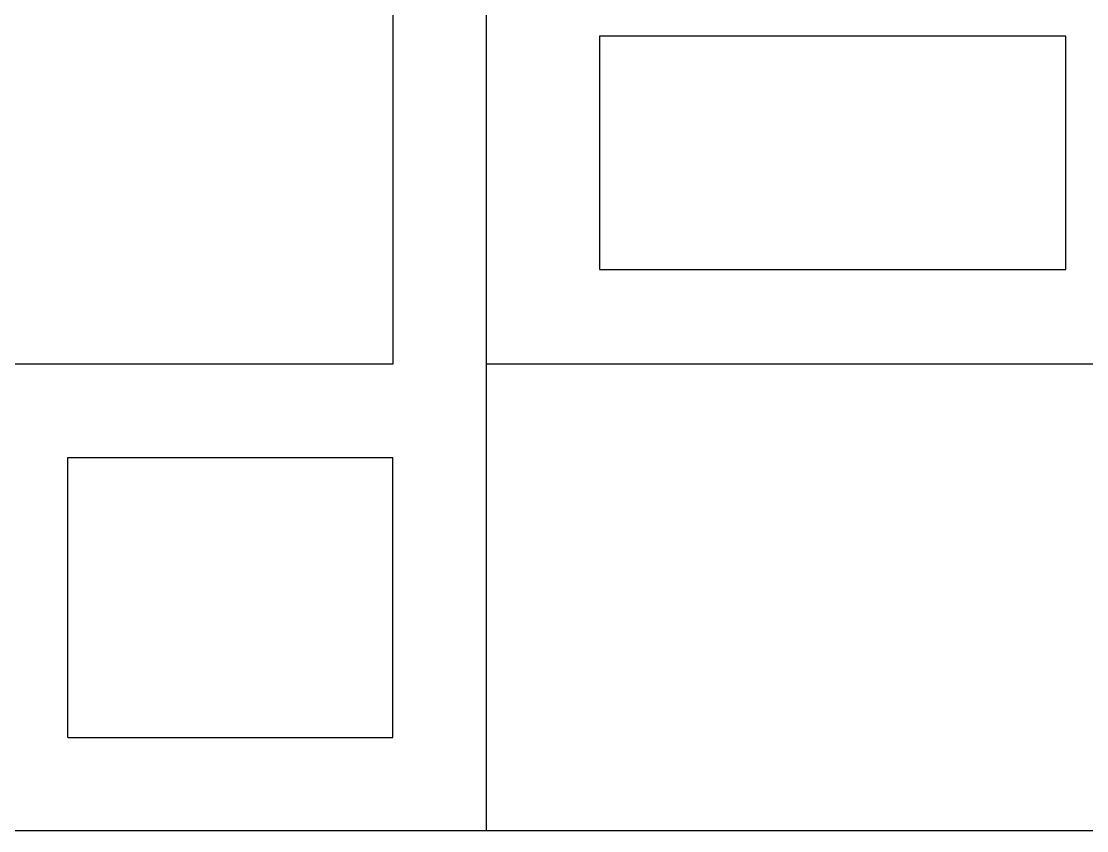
# Model space of a CAD drawing. Extents: x -19 to 297, y 0 to 420.
# Drawn here: x 97.92 to 103.64, y 234.27 to 238.61 of the extents above; entities that cross this region are included whole.
import ezdxf

# ---------------------------------------------------------------- set-up
doc = ezdxf.new("R2010")
doc.units = 0
doc.header["$MEASUREMENT"] = 0
doc.linetypes.add('K5LT_BASIC', pattern=[0])
doc.layers.add('Системный слой', color=7, linetype='Continuous')

# ---------------------------------------------------------------- blocks, each defined once
blk = doc.blocks.new('*U')
at = {"layer": 'Системный слой', "color": 5, "linetype": 'K5LT_BASIC'}
for p, q in [((103.5259, 238.5273), (101.0259, 238.5273)), ((101.0259, 238.5273), (101.0259, 237.2773)), ((103.5259, 237.2773), (103.5259, 238.5273)), ((101.0259, 237.2773), (103.5259, 237.2773))]:
    blk.add_line(p, q, dxfattribs=at)

msp = doc.modelspace()

# ---------------------------------------------------------------- linework, layer by layer
at = {"layer": 'Системный слой', "color": 5, "linetype": 'K5LT_BASIC'}
for p, q in [((99.9163, 248.2688), (99.9163, 236.7688)), ((100.4167, 248.2688), (100.4167, 236.7688)), ((99.9163, 242.3282), (99.9163, 236.7688)), ((99.9163, 236.7688), (84.9447, 236.7688)), ((107.9163, 236.7688), (100.4167, 236.7688)), ((100.4167, 236.7688), (100.4167, 234.2688)), ((98.1737, 234.7688), (98.1737, 236.2688)), ((98.1737, 236.2688), (99.9163, 236.2688)), ((99.9163, 234.7688), (99.9163, 236.2688)), ((98.1737, 234.7688), (99.9163, 234.7688)), ((113.2527, 234.2688), (97.6737, 234.2688))]:
    msp.add_line(p, q, dxfattribs=at)

# ---------------------------------------------------------------- block references
at = {"layer": 'Системный слой'}
msp.add_blockref('*U', (0, 0), dxfattribs=at)
msp.add_blockref('*U', (0, 0), dxfattribs=at)
msp.add_blockref('*U', (0, 0), dxfattribs=at)
msp.add_blockref('*U', (0, 0), dxfattribs=at)
msp.add_blockref('*U', (0, 0), dxfattribs=at)
msp.add_blockref('*U', (0, 0), dxfattribs=at)
msp.add_blockref('*U', (0, 0), dxfattribs=at)
msp.add_blockref('*U', (0, 0), dxfattribs=at)
msp.add_blockref('*U', (0, 0), dxfattribs=at)
msp.add_blockref('*U', (0, 0), dxfattribs=at)
msp.add_blockref('*U', (0, 0), dxfattribs=at)
msp.add_blockref('*U', (0, 0), dxfattribs=at)
msp.add_blockref('*U', (0, 0), dxfattribs=at)
msp.add_blockref('*U', (0, 0), dxfattribs=at)
msp.add_blockref('*U', (0, 0), dxfattribs=at)
msp.add_blockref('*U', (0, 0), dxfattribs=at)
msp.add_blockref('*U', (0, 0), dxfattribs=at)
msp.add_blockref('*U', (0, 0), dxfattribs=at)
msp.add_blockref('*U', (0, 0), dxfattribs=at)
msp.add_blockref('*U', (0, 0), dxfattribs=at)
msp.add_blockref('*U', (0, 0), dxfattribs=at)
msp.add_blockref('*U', (0, 0), dxfattribs=at)
msp.add_blockref('*U', (0, 0), dxfattribs=at)
msp.add_blockref('*U', (0, 0), dxfattribs=at)
msp.add_blockref('*U', (0, 0), dxfattribs=at)
msp.add_blockref('*U', (0, 0), dxfattribs=at)
msp.add_blockref('*U', (0, 0), dxfattribs=at)
msp.add_blockref('*U', (0, 0), dxfattribs=at)
msp.add_blockref('*U', (0, 0), dxfattribs=at)
msp.add_blockref('*U', (0, 0), dxfattribs=at)
msp.add_blockref('*U', (0, 0), dxfattribs=at)
msp.add_blockref('*U', (0, 0), dxfattribs=at)
msp.add_blockref('*U', (0, 0), dxfattribs=at)
msp.add_blockref('*U', (0, 0), dxfattribs=at)
msp.add_blockref('*U', (0, 0), dxfattribs=at)
msp.add_blockref('*U', (0, 0), dxfattribs=at)
msp.add_blockref('*U', (0, 0), dxfattribs=at)
msp.add_blockref('*U', (0, 0), dxfattribs=at)
msp.add_blockref('*U', (0, 0), dxfattribs=at)
msp.add_blockref('*U', (0, 0), dxfattribs=at)
msp.add_blockref('*U', (0, 0), dxfattribs=at)
msp.add_blockref('*U', (0, 0), dxfattribs=at)
msp.add_blockref('*U', (0, 0), dxfattribs=at)
msp.add_blockref('*U', (0, 0), dxfattribs=at)
msp.add_blockref('*U', (0, 0), dxfattribs=at)
msp.add_blockref('*U', (0, 0), dxfattribs=at)
msp.add_blockref('*U', (0, 0), dxfattribs=at)
msp.add_blockref('*U', (0, 0), dxfattribs=at)
msp.add_blockref('*U', (0, 0), dxfattribs=at)
msp.add_blockref('*U', (0, 0), dxfattribs=at)
msp.add_blockref('*U', (0, 0), dxfattribs=at)
msp.add_blockref('*U', (0, 0), dxfattribs=at)
msp.add_blockref('*U', (0, 0), dxfattribs=at)
msp.add_blockref('*U', (0, 0), dxfattribs=at)
msp.add_blockref('*U', (0, 0), dxfattribs=at)
msp.add_blockref('*U', (0, 0), dxfattribs=at)
msp.add_blockref('*U', (0, 0), dxfattribs=at)
msp.add_blockref('*U', (0, 0), dxfattribs=at)
msp.add_blockref('*U', (0, 0), dxfattribs=at)
msp.add_blockref('*U', (0, 0), dxfattribs=at)
msp.add_blockref('*U', (0, 0), dxfattribs=at)
msp.add_blockref('*U', (0, 0), dxfattribs=at)
msp.add_blockref('*U', (0, 0), dxfattribs=at)
msp.add_blockref('*U', (0, 0), dxfattribs=at)
msp.add_blockref('*U', (0, 0), dxfattribs=at)
msp.add_blockref('*U', (0, 0), dxfattribs=at)
msp.add_blockref('*U', (0, 0), dxfattribs=at)
msp.add_blockref('*U', (0, 0), dxfattribs=at)
msp.add_blockref('*U', (0, 0), dxfattribs=at)
msp.add_blockref('*U', (0, 0), dxfattribs=at)
msp.add_blockref('*U', (0, 0), dxfattribs=at)
msp.add_blockref('*U', (0, 0), dxfattribs=at)
msp.add_blockref('*U', (0, 0), dxfattribs=at)
msp.add_blockref('*U', (0, 0), dxfattribs=at)
msp.add_blockref('*U', (0, 0), dxfattribs=at)
msp.add_blockref('*U', (0, 0), dxfattribs=at)
msp.add_blockref('*U', (0, 0), dxfattribs=at)
msp.add_blockref('*U', (0, 0), dxfattribs=at)
msp.add_blockref('*U', (0, 0), dxfattribs=at)
msp.add_blockref('*U', (0, 0), dxfattribs=at)
msp.add_blockref('*U', (0, 0), dxfattribs=at)
msp.add_blockref('*U', (0, 0), dxfattribs=at)
msp.add_blockref('*U', (0, 0), dxfattribs=at)
msp.add_blockref('*U', (0, 0), dxfattribs=at)
msp.add_blockref('*U', (0, 0), dxfattribs=at)
msp.add_blockref('*U', (0, 0), dxfattribs=at)
msp.add_blockref('*U', (0, 0), dxfattribs=at)
msp.add_blockref('*U', (0, 0), dxfattribs=at)
msp.add_blockref('*U', (0, 0), dxfattribs=at)
msp.add_blockref('*U', (0, 0), dxfattribs=at)
msp.add_blockref('*U', (0, 0), dxfattribs=at)
msp.add_blockref('*U', (0, 0), dxfattribs=at)
msp.add_blockref('*U', (0, 0), dxfattribs=at)
msp.add_blockref('*U', (0, 0), dxfattribs=at)
msp.add_blockref('*U', (0, 0), dxfattribs=at)
msp.add_blockref('*U', (0, 0), dxfattribs=at)
msp.add_blockref('*U', (0, 0), dxfattribs=at)
msp.add_blockref('*U', (0, 0), dxfattribs=at)
msp.add_blockref('*U', (0, 0), dxfattribs=at)
msp.add_blockref('*U', (0, 0), dxfattribs=at)
msp.add_blockref('*U', (0, 0), dxfattribs=at)
msp.add_blockref('*U', (0, 0), dxfattribs=at)
msp.add_blockref('*U', (0, 0), dxfattribs=at)
msp.add_blockref('*U', (0, 0), dxfattribs=at)
msp.add_blockref('*U', (0, 0), dxfattribs=at)
msp.add_blockref('*U', (0, 0), dxfattribs=at)
msp.add_blockref('*U', (0, 0), dxfattribs=at)
msp.add_blockref('*U', (0, 0), dxfattribs=at)
msp.add_blockref('*U', (0, 0), dxfattribs=at)
msp.add_blockref('*U', (0, 0), dxfattribs=at)
msp.add_blockref('*U', (0, 0), dxfattribs=at)
msp.add_blockref('*U', (0, 0), dxfattribs=at)
msp.add_blockref('*U', (0, 0), dxfattribs=at)
msp.add_blockref('*U', (0, 0), dxfattribs=at)
msp.add_blockref('*U', (0, 0), dxfattribs=at)
msp.add_blockref('*U', (0, 0), dxfattribs=at)
msp.add_blockref('*U', (0, 0), dxfattribs=at)
msp.add_blockref('*U', (0, 0), dxfattribs=at)
msp.add_blockref('*U', (0, 0), dxfattribs=at)
msp.add_blockref('*U', (0, 0), dxfattribs=at)
msp.add_blockref('*U', (0, 0), dxfattribs=at)
msp.add_blockref('*U', (0, 0), dxfattribs=at)
msp.add_blockref('*U', (0, 0), dxfattribs=at)
msp.add_blockref('*U', (0, 0), dxfattribs=at)
msp.add_blockref('*U', (0, 0), dxfattribs=at)
msp.add_blockref('*U', (0, 0), dxfattribs=at)
msp.add_blockref('*U', (0, 0), dxfattribs=at)
msp.add_blockref('*U', (0, 0), dxfattribs=at)
msp.add_blockref('*U', (0, 0), dxfattribs=at)
msp.add_blockref('*U', (0, 0), dxfattribs=at)
msp.add_blockref('*U', (0, 0), dxfattribs=at)
msp.add_blockref('*U', (0, 0), dxfattribs=at)
msp.add_blockref('*U', (0, 0), dxfattribs=at)
msp.add_blockref('*U', (0, 0), dxfattribs=at)
msp.add_blockref('*U', (0, 0), dxfattribs=at)
msp.add_blockref('*U', (0, 0), dxfattribs=at)
msp.add_blockref('*U', (0, 0), dxfattribs=at)
msp.add_blockref('*U', (0, 0), dxfattribs=at)
msp.add_blockref('*U', (0, 0), dxfattribs=at)
msp.add_blockref('*U', (0, 0), dxfattribs=at)
msp.add_blockref('*U', (0, 0), dxfattribs=at)
msp.add_blockref('*U', (0, 0), dxfattribs=at)
msp.add_blockref('*U', (0, 0), dxfattribs=at)
msp.add_blockref('*U', (0, 0), dxfattribs=at)
msp.add_blockref('*U', (0, 0), dxfattribs=at)
msp.add_blockref('*U', (0, 0), dxfattribs=at)
msp.add_blockref('*U', (0, 0), dxfattribs=at)
msp.add_blockref('*U', (0, 0), dxfattribs=at)
msp.add_blockref('*U', (0, 0), dxfattribs=at)
msp.add_blockref('*U', (0, 0), dxfattribs=at)
msp.add_blockref('*U', (0, 0), dxfattribs=at)
msp.add_blockref('*U', (0, 0), dxfattribs=at)
msp.add_blockref('*U', (0, 0), dxfattribs=at)
msp.add_blockref('*U', (0, 0), dxfattribs=at)
msp.add_blockref('*U', (0, 0), dxfattribs=at)
msp.add_blockref('*U', (0, 0), dxfattribs=at)
msp.add_blockref('*U', (0, 0), dxfattribs=at)
msp.add_blockref('*U', (0, 0), dxfattribs=at)
msp.add_blockref('*U', (0, 0), dxfattribs=at)
msp.add_blockref('*U', (0, 0), dxfattribs=at)
msp.add_blockref('*U', (0, 0), dxfattribs=at)
msp.add_blockref('*U', (0, 0), dxfattribs=at)
msp.add_blockref('*U', (0, 0), dxfattribs=at)
msp.add_blockref('*U', (0, 0), dxfattribs=at)
msp.add_blockref('*U', (0, 0), dxfattribs=at)
msp.add_blockref('*U', (0, 0), dxfattribs=at)
msp.add_blockref('*U', (0, 0), dxfattribs=at)
msp.add_blockref('*U', (0, 0), dxfattribs=at)
msp.add_blockref('*U', (0, 0), dxfattribs=at)
msp.add_blockref('*U', (0, 0), dxfattribs=at)
msp.add_blockref('*U', (0, 0), dxfattribs=at)
msp.add_blockref('*U', (0, 0), dxfattribs=at)
msp.add_blockref('*U', (0, 0), dxfattribs=at)
msp.add_blockref('*U', (0, 0), dxfattribs=at)
msp.add_blockref('*U', (0, 0), dxfattribs=at)
msp.add_blockref('*U', (0, 0), dxfattribs=at)
msp.add_blockref('*U', (0, 0), dxfattribs=at)
msp.add_blockref('*U', (0, 0), dxfattribs=at)
msp.add_blockref('*U', (0, 0), dxfattribs=at)
msp.add_blockref('*U', (0, 0), dxfattribs=at)
msp.add_blockref('*U', (0, 0), dxfattribs=at)
msp.add_blockref('*U', (0, 0), dxfattribs=at)
msp.add_blockref('*U', (0, 0), dxfattribs=at)
msp.add_blockref('*U', (0, 0), dxfattribs=at)
msp.add_blockref('*U', (0, 0), dxfattribs=at)
msp.add_blockref('*U', (0, 0), dxfattribs=at)
msp.add_blockref('*U', (0, 0), dxfattribs=at)
msp.add_blockref('*U', (0, 0), dxfattribs=at)
msp.add_blockref('*U', (0, 0), dxfattribs=at)
msp.add_blockref('*U', (0, 0), dxfattribs=at)
msp.add_blockref('*U', (0, 0), dxfattribs=at)
msp.add_blockref('*U', (0, 0), dxfattribs=at)
msp.add_blockref('*U', (0, 0), dxfattribs=at)
msp.add_blockref('*U', (0, 0), dxfattribs=at)
msp.add_blockref('*U', (0, 0), dxfattribs=at)
msp.add_blockref('*U', (0, 0), dxfattribs=at)
msp.add_blockref('*U', (0, 0), dxfattribs=at)
msp.add_blockref('*U', (0, 0), dxfattribs=at)
msp.add_blockref('*U', (0, 0), dxfattribs=at)
msp.add_blockref('*U', (0, 0), dxfattribs=at)
msp.add_blockref('*U', (0, 0), dxfattribs=at)
msp.add_blockref('*U', (0, 0), dxfattribs=at)
msp.add_blockref('*U', (0, 0), dxfattribs=at)
msp.add_blockref('*U', (0, 0), dxfattribs=at)
msp.add_blockref('*U', (0, 0), dxfattribs=at)
msp.add_blockref('*U', (0, 0), dxfattribs=at)
msp.add_blockref('*U', (0, 0), dxfattribs=at)
msp.add_blockref('*U', (0, 0), dxfattribs=at)
msp.add_blockref('*U', (0, 0), dxfattribs=at)
msp.add_blockref('*U', (0, 0), dxfattribs=at)
msp.add_blockref('*U', (0, 0), dxfattribs=at)
msp.add_blockref('*U', (0, 0), dxfattribs=at)
msp.add_blockref('*U', (0, 0), dxfattribs=at)
msp.add_blockref('*U', (0, 0), dxfattribs=at)
msp.add_blockref('*U', (0, 0), dxfattribs=at)
msp.add_blockref('*U', (0, 0), dxfattribs=at)
msp.add_blockref('*U', (0, 0), dxfattribs=at)
msp.add_blockref('*U', (0, 0), dxfattribs=at)
msp.add_blockref('*U', (0, 0), dxfattribs=at)
msp.add_blockref('*U', (0, 0), dxfattribs=at)
msp.add_blockref('*U', (0, 0), dxfattribs=at)
msp.add_blockref('*U', (0, 0), dxfattribs=at)
msp.add_blockref('*U', (0, 0), dxfattribs=at)
msp.add_blockref('*U', (0, 0), dxfattribs=at)
msp.add_blockref('*U', (0, 0), dxfattribs=at)
msp.add_blockref('*U', (0, 0), dxfattribs=at)
msp.add_blockref('*U', (0, 0), dxfattribs=at)
msp.add_blockref('*U', (0, 0), dxfattribs=at)
msp.add_blockref('*U', (0, 0), dxfattribs=at)
msp.add_blockref('*U', (0, 0), dxfattribs=at)
msp.add_blockref('*U', (0, 0), dxfattribs=at)
msp.add_blockref('*U', (0, 0), dxfattribs=at)
msp.add_blockref('*U', (0, 0), dxfattribs=at)
msp.add_blockref('*U', (0, 0), dxfattribs=at)
msp.add_blockref('*U', (0, 0), dxfattribs=at)
msp.add_blockref('*U', (0, 0), dxfattribs=at)
msp.add_blockref('*U', (0, 0), dxfattribs=at)
msp.add_blockref('*U', (0, 0), dxfattribs=at)
msp.add_blockref('*U', (0, 0), dxfattribs=at)
msp.add_blockref('*U', (0, 0), dxfattribs=at)
msp.add_blockref('*U', (0, 0), dxfattribs=at)
msp.add_blockref('*U', (0, 0), dxfattribs=at)
msp.add_blockref('*U', (0, 0), dxfattribs=at)
msp.add_blockref('*U', (0, 0), dxfattribs=at)
msp.add_blockref('*U', (0, 0), dxfattribs=at)
msp.add_blockref('*U', (0, 0), dxfattribs=at)
msp.add_blockref('*U', (0, 0), dxfattribs=at)
msp.add_blockref('*U', (0, 0), dxfattribs=at)
msp.add_blockref('*U', (0, 0), dxfattribs=at)
msp.add_blockref('*U', (0, 0), dxfattribs=at)
msp.add_blockref('*U', (0, 0), dxfattribs=at)
msp.add_blockref('*U', (0, 0), dxfattribs=at)
msp.add_blockref('*U', (0, 0), dxfattribs=at)
msp.add_blockref('*U', (0, 0), dxfattribs=at)
msp.add_blockref('*U', (0, 0), dxfattribs=at)
msp.add_blockref('*U', (0, 0), dxfattribs=at)
msp.add_blockref('*U', (0, 0), dxfattribs=at)
msp.add_blockref('*U', (0, 0), dxfattribs=at)
msp.add_blockref('*U', (0, 0), dxfattribs=at)
msp.add_blockref('*U', (0, 0), dxfattribs=at)
msp.add_blockref('*U', (0, 0), dxfattribs=at)
msp.add_blockref('*U', (0, 0), dxfattribs=at)
msp.add_blockref('*U', (0, 0), dxfattribs=at)
msp.add_blockref('*U', (0, 0), dxfattribs=at)
msp.add_blockref('*U', (0, 0), dxfattribs=at)
msp.add_blockref('*U', (0, 0), dxfattribs=at)
msp.add_blockref('*U', (0, 0), dxfattribs=at)
msp.add_blockref('*U', (0, 0), dxfattribs=at)
msp.add_blockref('*U', (0, 0), dxfattribs=at)
msp.add_blockref('*U', (0, 0), dxfattribs=at)
msp.add_blockref('*U', (0, 0), dxfattribs=at)
msp.add_blockref('*U', (0, 0), dxfattribs=at)
msp.add_blockref('*U', (0, 0), dxfattribs=at)
msp.add_blockref('*U', (0, 0), dxfattribs=at)
msp.add_blockref('*U', (0, 0), dxfattribs=at)
msp.add_blockref('*U', (0, 0), dxfattribs=at)
msp.add_blockref('*U', (0, 0), dxfattribs=at)
msp.add_blockref('*U', (0, 0), dxfattribs=at)
msp.add_blockref('*U', (0, 0), dxfattribs=at)
msp.add_blockref('*U', (0, 0), dxfattribs=at)
msp.add_blockref('*U', (0, 0), dxfattribs=at)
msp.add_blockref('*U', (0, 0), dxfattribs=at)
msp.add_blockref('*U', (0, 0), dxfattribs=at)
msp.add_blockref('*U', (0, 0), dxfattribs=at)
msp.add_blockref('*U', (0, 0), dxfattribs=at)
msp.add_blockref('*U', (0, 0), dxfattribs=at)
msp.add_blockref('*U', (0, 0), dxfattribs=at)
msp.add_blockref('*U', (0, 0), dxfattribs=at)
msp.add_blockref('*U', (0, 0), dxfattribs=at)
msp.add_blockref('*U', (0, 0), dxfattribs=at)
msp.add_blockref('*U', (0, 0), dxfattribs=at)
msp.add_blockref('*U', (0, 0), dxfattribs=at)
msp.add_blockref('*U', (0, 0), dxfattribs=at)
msp.add_blockref('*U', (0, 0), dxfattribs=at)
msp.add_blockref('*U', (0, 0), dxfattribs=at)
msp.add_blockref('*U', (0, 0), dxfattribs=at)
msp.add_blockref('*U', (0, 0), dxfattribs=at)
msp.add_blockref('*U', (0, 0), dxfattribs=at)
msp.add_blockref('*U', (0, 0), dxfattribs=at)
msp.add_blockref('*U', (0, 0), dxfattribs=at)
msp.add_blockref('*U', (0, 0), dxfattribs=at)
msp.add_blockref('*U', (0, 0), dxfattribs=at)
msp.add_blockref('*U', (0, 0), dxfattribs=at)
msp.add_blockref('*U', (0, 0), dxfattribs=at)
msp.add_blockref('*U', (0, 0), dxfattribs=at)
msp.add_blockref('*U', (0, 0), dxfattribs=at)
msp.add_blockref('*U', (0, 0), dxfattribs=at)
msp.add_blockref('*U', (0, 0), dxfattribs=at)
msp.add_blockref('*U', (0, 0), dxfattribs=at)
msp.add_blockref('*U', (0, 0), dxfattribs=at)
msp.add_blockref('*U', (0, 0), dxfattribs=at)
msp.add_blockref('*U', (0, 0), dxfattribs=at)
msp.add_blockref('*U', (0, 0), dxfattribs=at)
msp.add_blockref('*U', (0, 0), dxfattribs=at)
msp.add_blockref('*U', (0, 0), dxfattribs=at)
msp.add_blockref('*U', (0, 0), dxfattribs=at)
msp.add_blockref('*U', (0, 0), dxfattribs=at)
msp.add_blockref('*U', (0, 0), dxfattribs=at)
msp.add_blockref('*U', (0, 0), dxfattribs=at)
msp.add_blockref('*U', (0, 0), dxfattribs=at)
msp.add_blockref('*U', (0, 0), dxfattribs=at)
msp.add_blockref('*U', (0, 0), dxfattribs=at)
msp.add_blockref('*U', (0, 0), dxfattribs=at)
msp.add_blockref('*U', (0, 0), dxfattribs=at)
msp.add_blockref('*U', (0, 0), dxfattribs=at)
msp.add_blockref('*U', (0, 0), dxfattribs=at)
msp.add_blockref('*U', (0, 0), dxfattribs=at)
msp.add_blockref('*U', (0, 0), dxfattribs=at)
msp.add_blockref('*U', (0, 0), dxfattribs=at)
msp.add_blockref('*U', (0, 0), dxfattribs=at)
msp.add_blockref('*U', (0, 0), dxfattribs=at)
msp.add_blockref('*U', (0, 0), dxfattribs=at)
msp.add_blockref('*U', (0, 0), dxfattribs=at)
msp.add_blockref('*U', (0, 0), dxfattribs=at)
msp.add_blockref('*U', (0, 0), dxfattribs=at)
msp.add_blockref('*U', (0, 0), dxfattribs=at)
msp.add_blockref('*U', (0, 0), dxfattribs=at)
msp.add_blockref('*U', (0, 0), dxfattribs=at)
msp.add_blockref('*U', (0, 0), dxfattribs=at)
msp.add_blockref('*U', (0, 0), dxfattribs=at)
msp.add_blockref('*U', (0, 0), dxfattribs=at)
msp.add_blockref('*U', (0, 0), dxfattribs=at)
msp.add_blockref('*U', (0, 0), dxfattribs=at)
msp.add_blockref('*U', (0, 0), dxfattribs=at)
msp.add_blockref('*U', (0, 0), dxfattribs=at)
msp.add_blockref('*U', (0, 0), dxfattribs=at)
msp.add_blockref('*U', (0, 0), dxfattribs=at)
msp.add_blockref('*U', (0, 0), dxfattribs=at)
msp.add_blockref('*U', (0, 0), dxfattribs=at)
msp.add_blockref('*U', (0, 0), dxfattribs=at)
msp.add_blockref('*U', (0, 0), dxfattribs=at)
msp.add_blockref('*U', (0, 0), dxfattribs=at)
msp.add_blockref('*U', (0, 0), dxfattribs=at)
msp.add_blockref('*U', (0, 0), dxfattribs=at)
msp.add_blockref('*U', (0, 0), dxfattribs=at)
msp.add_blockref('*U', (0, 0), dxfattribs=at)
msp.add_blockref('*U', (0, 0), dxfattribs=at)
msp.add_blockref('*U', (0, 0), dxfattribs=at)
msp.add_blockref('*U', (0, 0), dxfattribs=at)
msp.add_blockref('*U', (0, 0), dxfattribs=at)
msp.add_blockref('*U', (0, 0), dxfattribs=at)
msp.add_blockref('*U', (0, 0), dxfattribs=at)
msp.add_blockref('*U', (0, 0), dxfattribs=at)
msp.add_blockref('*U', (0, 0), dxfattribs=at)
msp.add_blockref('*U', (0, 0), dxfattribs=at)
msp.add_blockref('*U', (0, 0), dxfattribs=at)
msp.add_blockref('*U', (0, 0), dxfattribs=at)
msp.add_blockref('*U', (0, 0), dxfattribs=at)
msp.add_blockref('*U', (0, 0), dxfattribs=at)
msp.add_blockref('*U', (0, 0), dxfattribs=at)
msp.add_blockref('*U', (0, 0), dxfattribs=at)
msp.add_blockref('*U', (0, 0), dxfattribs=at)
msp.add_blockref('*U', (0, 0), dxfattribs=at)
msp.add_blockref('*U', (0, 0), dxfattribs=at)
msp.add_blockref('*U', (0, 0), dxfattribs=at)
msp.add_blockref('*U', (0, 0), dxfattribs=at)
msp.add_blockref('*U', (0, 0), dxfattribs=at)
msp.add_blockref('*U', (0, 0), dxfattribs=at)
msp.add_blockref('*U', (0, 0), dxfattribs=at)
msp.add_blockref('*U', (0, 0), dxfattribs=at)
msp.add_blockref('*U', (0, 0), dxfattribs=at)
msp.add_blockref('*U', (0, 0), dxfattribs=at)
msp.add_blockref('*U', (0, 0), dxfattribs=at)
msp.add_blockref('*U', (0, 0), dxfattribs=at)
msp.add_blockref('*U', (0, 0), dxfattribs=at)
msp.add_blockref('*U', (0, 0), dxfattribs=at)
msp.add_blockref('*U', (0, 0), dxfattribs=at)
msp.add_blockref('*U', (0, 0), dxfattribs=at)
msp.add_blockref('*U', (0, 0), dxfattribs=at)
msp.add_blockref('*U', (0, 0), dxfattribs=at)
msp.add_blockref('*U', (0, 0), dxfattribs=at)
msp.add_blockref('*U', (0, 0), dxfattribs=at)
msp.add_blockref('*U', (0, 0), dxfattribs=at)
msp.add_blockref('*U', (0, 0), dxfattribs=at)
msp.add_blockref('*U', (0, 0), dxfattribs=at)
msp.add_blockref('*U', (0, 0), dxfattribs=at)
msp.add_blockref('*U', (0, 0), dxfattribs=at)
msp.add_blockref('*U', (0, 0), dxfattribs=at)
msp.add_blockref('*U', (0, 0), dxfattribs=at)
msp.add_blockref('*U', (0, 0), dxfattribs=at)
msp.add_blockref('*U', (0, 0), dxfattribs=at)
msp.add_blockref('*U', (0, 0), dxfattribs=at)
msp.add_blockref('*U', (0, 0), dxfattribs=at)
msp.add_blockref('*U', (0, 0), dxfattribs=at)
msp.add_blockref('*U', (0, 0), dxfattribs=at)
msp.add_blockref('*U', (0, 0), dxfattribs=at)
msp.add_blockref('*U', (0, 0), dxfattribs=at)
msp.add_blockref('*U', (0, 0), dxfattribs=at)
msp.add_blockref('*U', (0, 0), dxfattribs=at)
msp.add_blockref('*U', (0, 0), dxfattribs=at)
msp.add_blockref('*U', (0, 0), dxfattribs=at)
msp.add_blockref('*U', (0, 0), dxfattribs=at)
msp.add_blockref('*U', (0, 0), dxfattribs=at)
msp.add_blockref('*U', (0, 0), dxfattribs=at)
msp.add_blockref('*U', (0, 0), dxfattribs=at)
msp.add_blockref('*U', (0, 0), dxfattribs=at)
msp.add_blockref('*U', (0, 0), dxfattribs=at)
msp.add_blockref('*U', (0, 0), dxfattribs=at)
msp.add_blockref('*U', (0, 0), dxfattribs=at)
msp.add_blockref('*U', (0, 0), dxfattribs=at)
msp.add_blockref('*U', (0, 0), dxfattribs=at)
msp.add_blockref('*U', (0, 0), dxfattribs=at)
msp.add_blockref('*U', (0, 0), dxfattribs=at)
msp.add_blockref('*U', (0, 0), dxfattribs=at)
msp.add_blockref('*U', (0, 0), dxfattribs=at)
msp.add_blockref('*U', (0, 0), dxfattribs=at)
msp.add_blockref('*U', (0, 0), dxfattribs=at)
msp.add_blockref('*U', (0, 0), dxfattribs=at)
msp.add_blockref('*U', (0, 0), dxfattribs=at)
msp.add_blockref('*U', (0, 0), dxfattribs=at)
msp.add_blockref('*U', (0, 0), dxfattribs=at)
msp.add_blockref('*U', (0, 0), dxfattribs=at)
msp.add_blockref('*U', (0, 0), dxfattribs=at)
msp.add_blockref('*U', (0, 0), dxfattribs=at)
msp.add_blockref('*U', (0, 0), dxfattribs=at)
msp.add_blockref('*U', (0, 0), dxfattribs=at)
msp.add_blockref('*U', (0, 0), dxfattribs=at)
msp.add_blockref('*U', (0, 0), dxfattribs=at)
msp.add_blockref('*U', (0, 0), dxfattribs=at)
msp.add_blockref('*U', (0, 0), dxfattribs=at)
msp.add_blockref('*U', (0, 0), dxfattribs=at)
msp.add_blockref('*U', (0, 0), dxfattribs=at)
msp.add_blockref('*U', (0, 0), dxfattribs=at)
msp.add_blockref('*U', (0, 0), dxfattribs=at)
msp.add_blockref('*U', (0, 0), dxfattribs=at)
msp.add_blockref('*U', (0, 0), dxfattribs=at)
msp.add_blockref('*U', (0, 0), dxfattribs=at)
msp.add_blockref('*U', (0, 0), dxfattribs=at)
msp.add_blockref('*U', (0, 0), dxfattribs=at)
msp.add_blockref('*U', (0, 0), dxfattribs=at)

doc.saveas('drawing.dxf')
